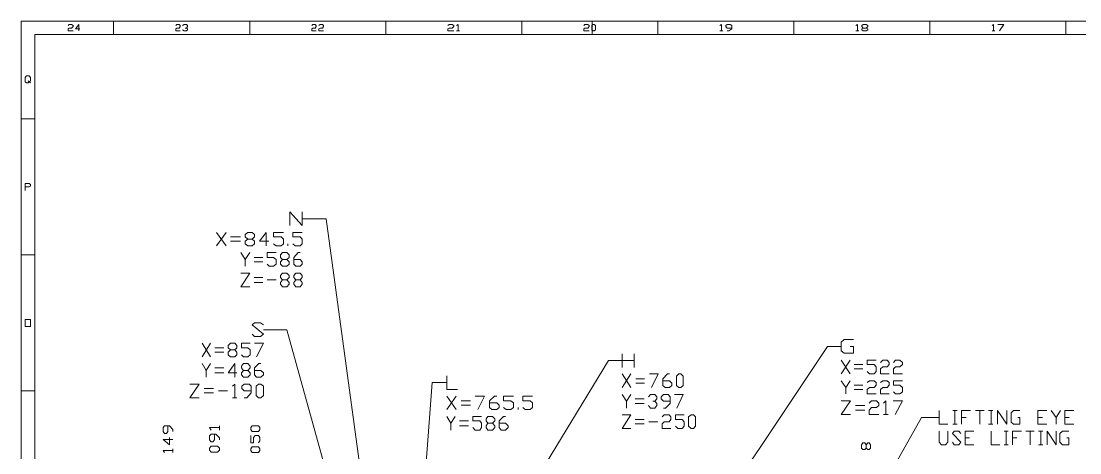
# Model space of a CAD drawing. Header units: millimetres. Extents: x 0.2 to 11.3, y 0.2 to 8.
# Drawn here: x 0.25 to 3.856, y 6.543 to 8.014 of the extents above; entities that cross this region are included whole.
import ezdxf

# ---------------------------------------------------------------- set-up
doc = ezdxf.new("R2010")
doc.units = ezdxf.units.MM
doc.layers.add('PDF_几何图形', color=7, linetype='Continuous')

msp = doc.modelspace()

# ---------------------------------------------------------------- linework, layer by layer
at = {"layer": 'PDF_几何图形', "lineweight": 13}
for points in [[(11.2683, 0.2206), (11.2683, 8.0139), (0.25, 8.0139), (0.25, 0.2206)], [(11.2217, 7.9689), (11.2217, 0.2656), (0.2967, 0.2656), (0.2967, 7.9689)], [(0.2633, 6.9739), (0.2817, 6.9739), (0.2817, 6.9972), (0.2633, 6.9972)], [(2.49, 6.7656), (2.4967, 6.7656), (2.505, 6.7722), (2.505, 6.8039), (2.4967, 6.8122), (2.49, 6.8122), (2.4817, 6.8039), (2.4817, 6.7722)], [(1.0583, 6.7306), (1.0667, 6.7306), (1.075, 6.7389), (1.075, 6.7706), (1.0667, 6.7772), (1.0583, 6.7772), (1.05, 6.7706), (1.05, 6.7389)], [(2.5317, 6.6256), (2.54, 6.6256), (2.5467, 6.6339), (2.5467, 6.6656), (2.54, 6.6722), (2.5317, 6.6722), (2.5233, 6.6656), (2.5233, 6.6339)], [(1.0633, 6.6222), (1.0633, 6.6289), (1.0583, 6.6356), (1.0367, 6.6356), (1.0317, 6.6289), (1.0317, 6.6222), (1.0367, 6.6156), (1.0583, 6.6156)], [(0.925, 6.5522), (0.9183, 6.5456), (0.8967, 6.5456), (0.8917, 6.5522), (0.8917, 6.5589), (0.8967, 6.5656), (0.9183, 6.5656), (0.925, 6.5589)], [(1.0633, 6.5506), (1.0633, 6.5572), (1.0583, 6.5639), (1.0367, 6.5639), (1.0317, 6.5572), (1.0317, 6.5506), (1.0367, 6.5439), (1.0583, 6.5439)]]:
    msp.add_lwpolyline(points, close=True, dxfattribs=at)
for points in [[(0.565, 7.9689), (0.565, 8.0139)], [(1.0283, 7.9689), (1.0283, 8.0139)], [(1.4917, 7.9689), (1.4917, 8.0139)], [(1.955, 7.9689), (1.955, 8.0139)], [(2.195, 7.9689), (2.195, 8.0139)], [(2.4183, 7.9689), (2.4183, 8.0139)], [(2.8817, 7.9689), (2.8817, 8.0139)], [(3.345, 7.9689), (3.345, 8.0139)], [(3.8083, 7.9689), (3.8083, 8.0139)], [(0.41, 7.9989), (0.4133, 8.0022), (0.4217, 8.0022), (0.4267, 7.9989), (0.4267, 7.9956), (0.4217, 7.9906), (0.4133, 7.9906), (0.41, 7.9872), (0.41, 7.9806), (0.4267, 7.9806)], [(0.4467, 7.9806), (0.4467, 8.0022), (0.435, 7.9872), (0.45, 7.9872)], [(0.7767, 7.9989), (0.78, 8.0022), (0.7883, 8.0022), (0.7917, 7.9989), (0.7917, 7.9956), (0.7883, 7.9906), (0.78, 7.9906), (0.7767, 7.9872), (0.7767, 7.9806), (0.7917, 7.9806)], [(0.8, 7.9989), (0.805, 8.0022), (0.8133, 8.0022), (0.8167, 7.9989), (0.8167, 7.9956), (0.8133, 7.9906), (0.8083, 7.9906), (0.8133, 7.9906), (0.8167, 7.9872), (0.8167, 7.9839), (0.8133, 7.9806), (0.805, 7.9806), (0.8, 7.9839)], [(1.24, 7.9989), (1.2433, 8.0022), (1.2517, 8.0022), (1.255, 7.9989), (1.255, 7.9956), (1.2517, 7.9906), (1.2433, 7.9906), (1.24, 7.9872), (1.24, 7.9806), (1.255, 7.9806)], [(1.2633, 7.9989), (1.2683, 8.0022), (1.2767, 8.0022), (1.28, 7.9989), (1.28, 7.9956), (1.2767, 7.9906), (1.2683, 7.9906), (1.2633, 7.9872), (1.2633, 7.9806), (1.28, 7.9806)], [(1.7083, 8.0022), (1.7033, 7.9989), (1.7083, 8.0022), (1.7183, 8.0022), (1.7233, 7.9989), (1.7233, 7.9956), (1.7183, 7.9906), (1.7083, 7.9906), (1.7033, 7.9872), (1.7033, 7.9806), (1.7233, 7.9806)], [(1.7333, 7.9989), (1.7383, 8.0022), (1.7383, 7.9806), (1.7333, 7.9806), (1.7433, 7.9806)], [(2.1667, 7.9989), (2.17, 8.0022), (2.18, 8.0022), (2.185, 7.9989), (2.185, 7.9956), (2.18, 7.9906), (2.17, 7.9906), (2.1667, 7.9872), (2.1667, 7.9806), (2.185, 7.9806)], [(2.1933, 7.9839), (2.1983, 7.9806), (2.1933, 7.9839), (2.1933, 7.9989), (2.1983, 8.0022), (2.2017, 8.0022), (2.2067, 7.9989), (2.2067, 7.9839), (2.2017, 7.9806), (2.1983, 7.9806)], [(2.635, 8.0022), (2.63, 7.9989), (2.635, 8.0022), (2.635, 7.9806), (2.63, 7.9806), (2.64, 7.9806)], [(2.655, 7.9806), (2.66, 7.9806), (2.67, 7.9872), (2.67, 7.9989), (2.665, 8.0022), (2.655, 8.0022), (2.65, 7.9989), (2.65, 7.9956), (2.655, 7.9906), (2.67, 7.9906)], [(3.0983, 8.0022), (3.0933, 7.9989), (3.0983, 8.0022), (3.0983, 7.9806), (3.0933, 7.9806), (3.1033, 7.9806)], [(3.1133, 7.9839), (3.1183, 7.9806), (3.1133, 7.9839), (3.1133, 7.9872), (3.1183, 7.9906), (3.1283, 7.9906), (3.1333, 7.9956), (3.1333, 7.9989), (3.1283, 8.0022), (3.1183, 8.0022), (3.1133, 7.9989), (3.1133, 7.9956), (3.1183, 7.9906)], [(3.1283, 7.9906), (3.1333, 7.9872), (3.1333, 7.9839), (3.1283, 7.9806), (3.1183, 7.9806)], [(3.5617, 8.0022), (3.5567, 7.9989), (3.5617, 8.0022), (3.5617, 7.9806), (3.5567, 7.9806), (3.5667, 7.9806)], [(3.5767, 8.0022), (3.5967, 8.0022), (3.5817, 7.9806)], [(0.2733, 7.8106), (0.2767, 7.8072), (0.2733, 7.8039), (0.2683, 7.8039), (0.2633, 7.8072), (0.2633, 7.8222), (0.2683, 7.8272), (0.2767, 7.8272), (0.2817, 7.8222), (0.2817, 7.8106), (0.2767, 7.8072), (0.2817, 7.8039)], [(0.2967, 7.6806), (0.25, 7.6806)], [(0.2633, 7.4489), (0.2767, 7.4489), (0.2817, 7.4522), (0.2817, 7.4572), (0.2767, 7.4606), (0.2633, 7.4606), (0.2633, 7.4372)], [(1.165, 7.3172), (1.165, 7.3639), (1.2067, 7.3172), (1.2067, 7.3639)], [(1.45, 6.1556), (1.2883, 7.3406), (1.2067, 7.3406)], [(0.9483, 7.2939), (0.915, 7.2489)], [(0.9483, 7.2489), (0.915, 7.2939)], [(1.0217, 7.2706), (1.0133, 7.2789), (1.0133, 7.2872), (1.0217, 7.2939), (1.0367, 7.2939), (1.045, 7.2872), (1.045, 7.2789), (1.0367, 7.2706), (1.0217, 7.2706), (1.0133, 7.2639), (1.0133, 7.2556), (1.0217, 7.2489), (1.0367, 7.2489), (1.045, 7.2556), (1.045, 7.2639), (1.0367, 7.2706)], [(1.085, 7.2489), (1.085, 7.2939), (1.0617, 7.2639), (1.0933, 7.2639)], [(1.11, 7.2556), (1.1183, 7.2489), (1.135, 7.2489), (1.1433, 7.2556), (1.1433, 7.2706), (1.135, 7.2789), (1.11, 7.2789), (1.11, 7.2939), (1.1433, 7.2939)], [(1.175, 7.2556), (1.1833, 7.2489), (1.2, 7.2489), (1.2067, 7.2556), (1.2067, 7.2706), (1.2, 7.2789), (1.175, 7.2789), (1.175, 7.2939), (1.2067, 7.2939)], [(0.9633, 7.2789), (0.9967, 7.2789)], [(0.9967, 7.2639), (0.9633, 7.2639)], [(1.1583, 7.2556), (1.1583, 7.2489)], [(0.2967, 7.2172), (0.25, 7.2172)], [(0.9983, 7.2256), (1.0133, 7.2022), (1.0133, 7.1789)], [(1.0133, 7.2022), (1.0283, 7.2256)], [(1.0883, 7.1856), (1.095, 7.1789), (1.11, 7.1789), (1.1183, 7.1856), (1.1183, 7.2022), (1.11, 7.2089), (1.0883, 7.2089), (1.0883, 7.2256), (1.1183, 7.2256)], [(1.14, 7.2022), (1.1333, 7.2089), (1.1333, 7.2172), (1.14, 7.2256), (1.155, 7.2256), (1.1633, 7.2172), (1.1633, 7.2089), (1.155, 7.2022), (1.14, 7.2022), (1.1333, 7.1939), (1.1333, 7.1856), (1.14, 7.1789), (1.155, 7.1789), (1.1633, 7.1856), (1.1633, 7.1939), (1.155, 7.2022)], [(1.1783, 7.2022), (1.2, 7.2022), (1.2067, 7.1939), (1.2067, 7.1856), (1.2, 7.1789), (1.185, 7.1789), (1.1783, 7.1856), (1.1783, 7.2089), (1.1933, 7.2256), (1.2, 7.2256)], [(1.0433, 7.2089), (1.0733, 7.2089)], [(1.0733, 7.1939), (1.0433, 7.1939)], [(1.0283, 7.1089), (0.9983, 7.1089), (1.0283, 7.1556), (0.9983, 7.1556)], [(1.0433, 7.1406), (1.0733, 7.1406)], [(1.14, 7.1322), (1.1333, 7.1406), (1.1333, 7.1472), (1.14, 7.1556), (1.155, 7.1556), (1.1633, 7.1472), (1.1633, 7.1406), (1.155, 7.1322), (1.14, 7.1322), (1.1333, 7.1239), (1.1333, 7.1172), (1.14, 7.1089), (1.155, 7.1089), (1.1633, 7.1172), (1.1633, 7.1239), (1.155, 7.1322)], [(1.2, 7.1322), (1.2067, 7.1239), (1.2067, 7.1172), (1.2, 7.1089), (1.185, 7.1089), (1.1783, 7.1172), (1.1783, 7.1239), (1.185, 7.1322), (1.2, 7.1322), (1.2067, 7.1406), (1.2067, 7.1472), (1.2, 7.1556), (1.185, 7.1556), (1.1783, 7.1472), (1.1783, 7.1406), (1.185, 7.1322)], [(1.0733, 7.1239), (1.0433, 7.1239)], [(1.0883, 7.1322), (1.1183, 7.1322)], [(1.075, 6.9789), (1.065, 6.9856), (1.045, 6.9856), (1.0367, 6.9789), (1.075, 6.9472), (1.065, 6.9389), (1.045, 6.9389), (1.0367, 6.9472)], [(1.43, 5.9706), (1.155, 6.9622), (1.075, 6.9622)], [(3.0733, 6.9056), (3.085, 6.9056), (3.085, 6.8822), (3.0533, 6.8822), (3.0433, 6.8906), (3.0433, 6.9206), (3.0533, 6.9289), (3.085, 6.9289)], [(0.895, 6.9172), (0.8667, 6.8706)], [(0.895, 6.8706), (0.8667, 6.9172)], [(0.91, 6.9006), (0.94, 6.9006)], [(0.9633, 6.8939), (0.955, 6.9006), (0.955, 6.9089), (0.9633, 6.9172), (0.9783, 6.9172), (0.985, 6.9089), (0.985, 6.9006), (0.9783, 6.8939), (0.9633, 6.8939), (0.955, 6.8856), (0.955, 6.8772), (0.9633, 6.8706), (0.9783, 6.8706), (0.985, 6.8772), (0.985, 6.8856), (0.9783, 6.8939)], [(1, 6.8772), (1.0067, 6.8706), (1.0217, 6.8706), (1.03, 6.8772), (1.03, 6.8939), (1.0217, 6.9006), (1, 6.9006), (1, 6.9172), (1.03, 6.9172)], [(1.045, 6.9172), (1.075, 6.9172), (1.0517, 6.8706)], [(2.05, 5.4856), (2.9967, 6.9056), (3.0433, 6.9056)], [(0.94, 6.8856), (0.91, 6.8856)], [(1.61, 5.8039), (2.25, 6.8572), (2.2967, 6.8572), (2.3383, 6.8572)], [(2.2967, 6.8339), (2.2967, 6.8806)], [(2.3383, 6.8806), (2.3383, 6.8339)], [(3.0733, 6.8589), (3.0433, 6.8122)], [(3.0733, 6.8122), (3.0433, 6.8589)], [(3.1317, 6.8206), (3.14, 6.8122), (3.155, 6.8122), (3.1617, 6.8206), (3.1617, 6.8356), (3.155, 6.8439), (3.1317, 6.8439), (3.1317, 6.8589), (3.1617, 6.8589)], [(3.1767, 6.8506), (3.185, 6.8589), (3.2, 6.8589), (3.2067, 6.8506), (3.2067, 6.8439), (3.2, 6.8356), (3.185, 6.8356), (3.1767, 6.8289), (3.1767, 6.8122), (3.2067, 6.8122)], [(3.2217, 6.8506), (3.2283, 6.8589), (3.2433, 6.8589), (3.2517, 6.8506), (3.2517, 6.8439), (3.2433, 6.8356), (3.2283, 6.8356), (3.2217, 6.8289), (3.2217, 6.8122), (3.2517, 6.8122)], [(0.8667, 6.8472), (0.88, 6.8239), (0.88, 6.8006)], [(0.88, 6.8239), (0.895, 6.8472)], [(0.91, 6.8322), (0.94, 6.8322)], [(0.94, 6.8156), (0.91, 6.8156)], [(0.9783, 6.8006), (0.9783, 6.8472), (0.955, 6.8156), (0.985, 6.8156)], [(1.0217, 6.8239), (1.03, 6.8156), (1.03, 6.8089), (1.0217, 6.8006), (1.0067, 6.8006), (1, 6.8089), (1, 6.8156), (1.0067, 6.8239), (1.0217, 6.8239), (1.03, 6.8322), (1.03, 6.8389), (1.0217, 6.8472), (1.0067, 6.8472), (1, 6.8389), (1, 6.8322), (1.0067, 6.8239)], [(1.045, 6.8239), (1.0667, 6.8239), (1.075, 6.8156), (1.075, 6.8089), (1.0667, 6.8006), (1.0517, 6.8006), (1.045, 6.8089), (1.045, 6.8322), (1.06, 6.8472), (1.0667, 6.8472)], [(3.0867, 6.8439), (3.1167, 6.8439)], [(3.1167, 6.8289), (3.0867, 6.8289)], [(1.6033, 6.1622), (1.65, 6.7822), (1.7, 6.7822)], [(1.7367, 6.7589), (1.7, 6.7589), (1.7, 6.8056)], [(2.3267, 6.8122), (2.2967, 6.7656)], [(2.3267, 6.7656), (2.2967, 6.8122)], [(2.3433, 6.7956), (2.3733, 6.7956)], [(2.3733, 6.7806), (2.3433, 6.7806)], [(2.39, 6.8122), (2.42, 6.8122), (2.3967, 6.7656)], [(2.435, 6.7889), (2.4583, 6.7889), (2.4667, 6.7806), (2.4667, 6.7722), (2.4583, 6.7656), (2.4433, 6.7656), (2.435, 6.7722), (2.435, 6.7956), (2.4517, 6.8122), (2.4583, 6.8122)], [(3.0433, 6.7889), (3.0583, 6.7656), (3.0583, 6.7439)], [(3.0583, 6.7656), (3.0733, 6.7889)], [(3.1317, 6.7822), (3.14, 6.7889), (3.155, 6.7889), (3.1617, 6.7822), (3.1617, 6.7739), (3.155, 6.7656), (3.14, 6.7656), (3.1317, 6.7589), (3.1317, 6.7439), (3.1617, 6.7439)], [(3.1767, 6.7822), (3.185, 6.7889), (3.2, 6.7889), (3.2067, 6.7822), (3.2067, 6.7739), (3.2, 6.7656), (3.185, 6.7656), (3.1767, 6.7589), (3.1767, 6.7439), (3.2067, 6.7439)], [(3.2217, 6.7506), (3.2283, 6.7439), (3.2433, 6.7439), (3.2517, 6.7506), (3.2517, 6.7656), (3.2433, 6.7739), (3.2217, 6.7739), (3.2217, 6.7889), (3.2517, 6.7889)], [(0.2967, 6.7539), (0.25, 6.7539)], [(0.8567, 6.7306), (0.825, 6.7306), (0.8567, 6.7772), (0.825, 6.7772)], [(0.8733, 6.7622), (0.905, 6.7622)], [(0.905, 6.7472), (0.8733, 6.7472)], [(0.9217, 6.7539), (0.9533, 6.7539)], [(0.97, 6.7706), (0.9783, 6.7772), (0.9783, 6.7306), (0.985, 6.7306), (0.97, 6.7306)], [(1.01, 6.7306), (1.0183, 6.7306), (1.0333, 6.7472), (1.0333, 6.7706), (1.0267, 6.7772), (1.01, 6.7772), (1.0017, 6.7706), (1.0017, 6.7622), (1.01, 6.7539), (1.0333, 6.7539)], [(3.0867, 6.7739), (3.1167, 6.7739)], [(3.1167, 6.7589), (3.0867, 6.7589)], [(1.7317, 6.7356), (1.7, 6.6906)], [(1.7317, 6.6906), (1.7, 6.7356)], [(1.7483, 6.7206), (1.78, 6.7206)], [(1.7967, 6.7356), (1.8283, 6.7356), (1.805, 6.6906)], [(1.845, 6.7139), (1.87, 6.7139), (1.8783, 6.7056), (1.8783, 6.6972), (1.87, 6.6906), (1.8533, 6.6906), (1.845, 6.6972), (1.845, 6.7206), (1.8617, 6.7356), (1.87, 6.7356)], [(1.8933, 6.6972), (1.9017, 6.6906), (1.9183, 6.6906), (1.9267, 6.6972), (1.9267, 6.7139), (1.9183, 6.7206), (1.8933, 6.7206), (1.8933, 6.7356), (1.9267, 6.7356)], [(1.9583, 6.6972), (1.9667, 6.6906), (1.9833, 6.6906), (1.9917, 6.6972), (1.9917, 6.7139), (1.9833, 6.7206), (1.9583, 6.7206), (1.9583, 6.7356), (1.9917, 6.7356)], [(2.2967, 6.7422), (2.3117, 6.7189), (2.3117, 6.6956)], [(2.3117, 6.7189), (2.3267, 6.7422)], [(2.3417, 6.7272), (2.3717, 6.7272)], [(2.3717, 6.7106), (2.3417, 6.7106)], [(2.3867, 6.7339), (2.3933, 6.7422), (2.4083, 6.7422), (2.415, 6.7339), (2.415, 6.7272), (2.4083, 6.7189), (2.4017, 6.7189), (2.4083, 6.7189), (2.415, 6.7106), (2.415, 6.7039), (2.4083, 6.6956), (2.3933, 6.6956), (2.3867, 6.7039)], [(2.4383, 6.6956), (2.445, 6.6956), (2.46, 6.7106), (2.46, 6.7339), (2.4533, 6.7422), (2.4383, 6.7422), (2.43, 6.7339), (2.43, 6.7272), (2.4383, 6.7189), (2.46, 6.7189)], [(2.475, 6.7422), (2.505, 6.7422), (2.4833, 6.6956)], [(3.075, 6.6739), (3.0433, 6.6739), (3.075, 6.7206), (3.0433, 6.7206)], [(3.1383, 6.7122), (3.1467, 6.7206), (3.1633, 6.7206), (3.1717, 6.7122), (3.1717, 6.7039), (3.1633, 6.6972), (3.1467, 6.6972), (3.1383, 6.6889), (3.1383, 6.6739), (3.1717, 6.6739)], [(3.1867, 6.7122), (3.195, 6.7206), (3.195, 6.6739), (3.1867, 6.6739), (3.2033, 6.6739)], [(3.22, 6.7206), (3.2517, 6.7206), (3.2267, 6.6739)], [(1.78, 6.7056), (1.7483, 6.7056)], [(1.9433, 6.6972), (1.9433, 6.6906)], [(2.3267, 6.6256), (2.2967, 6.6256), (2.3267, 6.6722), (2.2967, 6.6722)], [(2.4333, 6.6656), (2.44, 6.6722), (2.4567, 6.6722), (2.4633, 6.6656), (2.4633, 6.6572), (2.4567, 6.6489), (2.44, 6.6489), (2.4333, 6.6422), (2.4333, 6.6256), (2.4633, 6.6256)], [(2.4783, 6.6339), (2.4867, 6.6256), (2.5017, 6.6256), (2.5083, 6.6339), (2.5083, 6.6489), (2.5017, 6.6572), (2.4783, 6.6572), (2.4783, 6.6722), (2.5083, 6.6722)], [(3.0917, 6.7039), (3.1233, 6.7039)], [(3.1233, 6.6889), (3.0917, 6.6889)], [(3.4067, 6.6406), (3.3767, 6.6406), (3.3767, 6.6872)], [(3.4233, 6.6872), (3.4383, 6.6872), (3.43, 6.6872), (3.43, 6.6406), (3.4233, 6.6406), (3.4383, 6.6406)], [(3.4533, 6.6406), (3.4533, 6.6872), (3.4833, 6.6872)], [(3.5, 6.6872), (3.53, 6.6872)], [(3.515, 6.6872), (3.515, 6.6406)], [(3.545, 6.6872), (3.56, 6.6872), (3.5533, 6.6872), (3.5533, 6.6406), (3.56, 6.6406), (3.545, 6.6406)], [(3.575, 6.6406), (3.575, 6.6872), (3.6067, 6.6406), (3.6067, 6.6872)], [(3.645, 6.6639), (3.6517, 6.6639), (3.6517, 6.6406), (3.63, 6.6406), (3.6217, 6.6472), (3.6217, 6.6789), (3.63, 6.6872), (3.6517, 6.6872)], [(3.7433, 6.6872), (3.7133, 6.6872), (3.7133, 6.6406), (3.7433, 6.6406)], [(3.775, 6.6406), (3.775, 6.6639), (3.7583, 6.6872)], [(3.775, 6.6639), (3.79, 6.6872)], [(3.835, 6.6872), (3.805, 6.6872), (3.805, 6.6406), (3.835, 6.6406)], [(0.7667, 6.6156), (0.7667, 6.6222), (0.755, 6.6356), (0.7383, 6.6356), (0.7333, 6.6289), (0.7333, 6.6156), (0.7383, 6.6089), (0.745, 6.6089), (0.75, 6.6156), (0.75, 6.6356)], [(0.8967, 6.6206), (0.8917, 6.6289), (0.925, 6.6289), (0.925, 6.6356), (0.925, 6.6206)], [(1.7, 6.6672), (1.7133, 6.6439), (1.7133, 6.6206)], [(1.7133, 6.6439), (1.7283, 6.6672)], [(1.7433, 6.6522), (1.7733, 6.6522)], [(1.7733, 6.6356), (1.7433, 6.6356)], [(1.7883, 6.6289), (1.7967, 6.6206), (1.8117, 6.6206), (1.8183, 6.6289), (1.8183, 6.6439), (1.8117, 6.6522), (1.7883, 6.6522), (1.7883, 6.6672), (1.8183, 6.6672)], [(1.84, 6.6439), (1.8333, 6.6522), (1.8333, 6.6589), (1.84, 6.6672), (1.855, 6.6672), (1.8633, 6.6589), (1.8633, 6.6522), (1.855, 6.6439), (1.84, 6.6439), (1.8333, 6.6356), (1.8333, 6.6289), (1.84, 6.6206), (1.855, 6.6206), (1.8633, 6.6289), (1.8633, 6.6356), (1.855, 6.6439)], [(1.8783, 6.6439), (1.9, 6.6439), (1.9083, 6.6356), (1.9083, 6.6289), (1.9, 6.6206), (1.885, 6.6206), (1.8783, 6.6289), (1.8783, 6.6522), (1.8933, 6.6672), (1.9, 6.6672)], [(2.3417, 6.6572), (2.3717, 6.6572)], [(2.3717, 6.6422), (2.3417, 6.6422)], [(2.3883, 6.6489), (2.4183, 6.6489)], [(2.9283, 5.9722), (3.3167, 6.6639), (3.3767, 6.6639)], [(3.4683, 6.6639), (3.4533, 6.6639)], [(3.7283, 6.6639), (3.7133, 6.6639)], [(3.82, 6.6639), (3.805, 6.6639)], [(0.925, 6.5872), (0.925, 6.5939), (0.9133, 6.6072), (0.8967, 6.6072), (0.8917, 6.6006), (0.8917, 6.5872), (0.8967, 6.5806), (0.9033, 6.5806), (0.9083, 6.5872), (0.9083, 6.6072)], [(1.0583, 6.5772), (1.0633, 6.5839), (1.0633, 6.5956), (1.0583, 6.6022), (1.0467, 6.6022), (1.0417, 6.5956), (1.0417, 6.5772), (1.0317, 6.5772), (1.0317, 6.6022)], [(3.3767, 6.6172), (3.3767, 6.5789), (3.385, 6.5706), (3.3983, 6.5706), (3.4067, 6.5789), (3.4067, 6.6172)], [(3.4217, 6.5789), (3.4283, 6.5706), (3.4433, 6.5706), (3.45, 6.5789), (3.4217, 6.6089), (3.4283, 6.6172), (3.4433, 6.6172), (3.45, 6.6089)], [(3.495, 6.6172), (3.465, 6.6172), (3.465, 6.5706), (3.495, 6.5706)], [(3.5833, 6.5706), (3.5533, 6.5706), (3.5533, 6.6172)], [(3.5983, 6.6172), (3.6117, 6.6172), (3.605, 6.6172), (3.605, 6.5706), (3.5983, 6.5706), (3.6117, 6.5706)], [(3.6267, 6.5706), (3.6267, 6.6172), (3.6567, 6.6172)], [(3.6717, 6.6172), (3.7, 6.6172)], [(3.6867, 6.6172), (3.6867, 6.5706)], [(3.715, 6.6172), (3.73, 6.6172), (3.7233, 6.6172), (3.7233, 6.5706), (3.73, 6.5706), (3.715, 6.5706)], [(3.745, 6.5706), (3.745, 6.6172), (3.775, 6.5706), (3.775, 6.6172)], [(3.8117, 6.5939), (3.8183, 6.5939), (3.8183, 6.5706), (3.7967, 6.5706), (3.7883, 6.5789), (3.7883, 6.6089), (3.7967, 6.6172), (3.8183, 6.6172)], [(0.7667, 6.5889), (0.7333, 6.5889), (0.755, 6.5706), (0.755, 6.5956)], [(3.1283, 6.5706), (3.1333, 6.5772), (3.1383, 6.5772), (3.1433, 6.5706), (3.1433, 6.5589), (3.1383, 6.5539), (3.1333, 6.5539), (3.1283, 6.5589), (3.1283, 6.5706), (3.1233, 6.5772), (3.1167, 6.5772), (3.1117, 6.5706), (3.1117, 6.5589), (3.1167, 6.5539), (3.1233, 6.5539), (3.1283, 6.5589)], [(3.48, 6.5939), (3.465, 6.5939)], [(3.6417, 6.5939), (3.6267, 6.5939)], [(0.7383, 6.5439), (0.7333, 6.5506), (0.7667, 6.5506), (0.7667, 6.5439), (0.7667, 6.5572)]]:
    msp.add_lwpolyline(points, dxfattribs=at)

doc.saveas('drawing.dxf')
